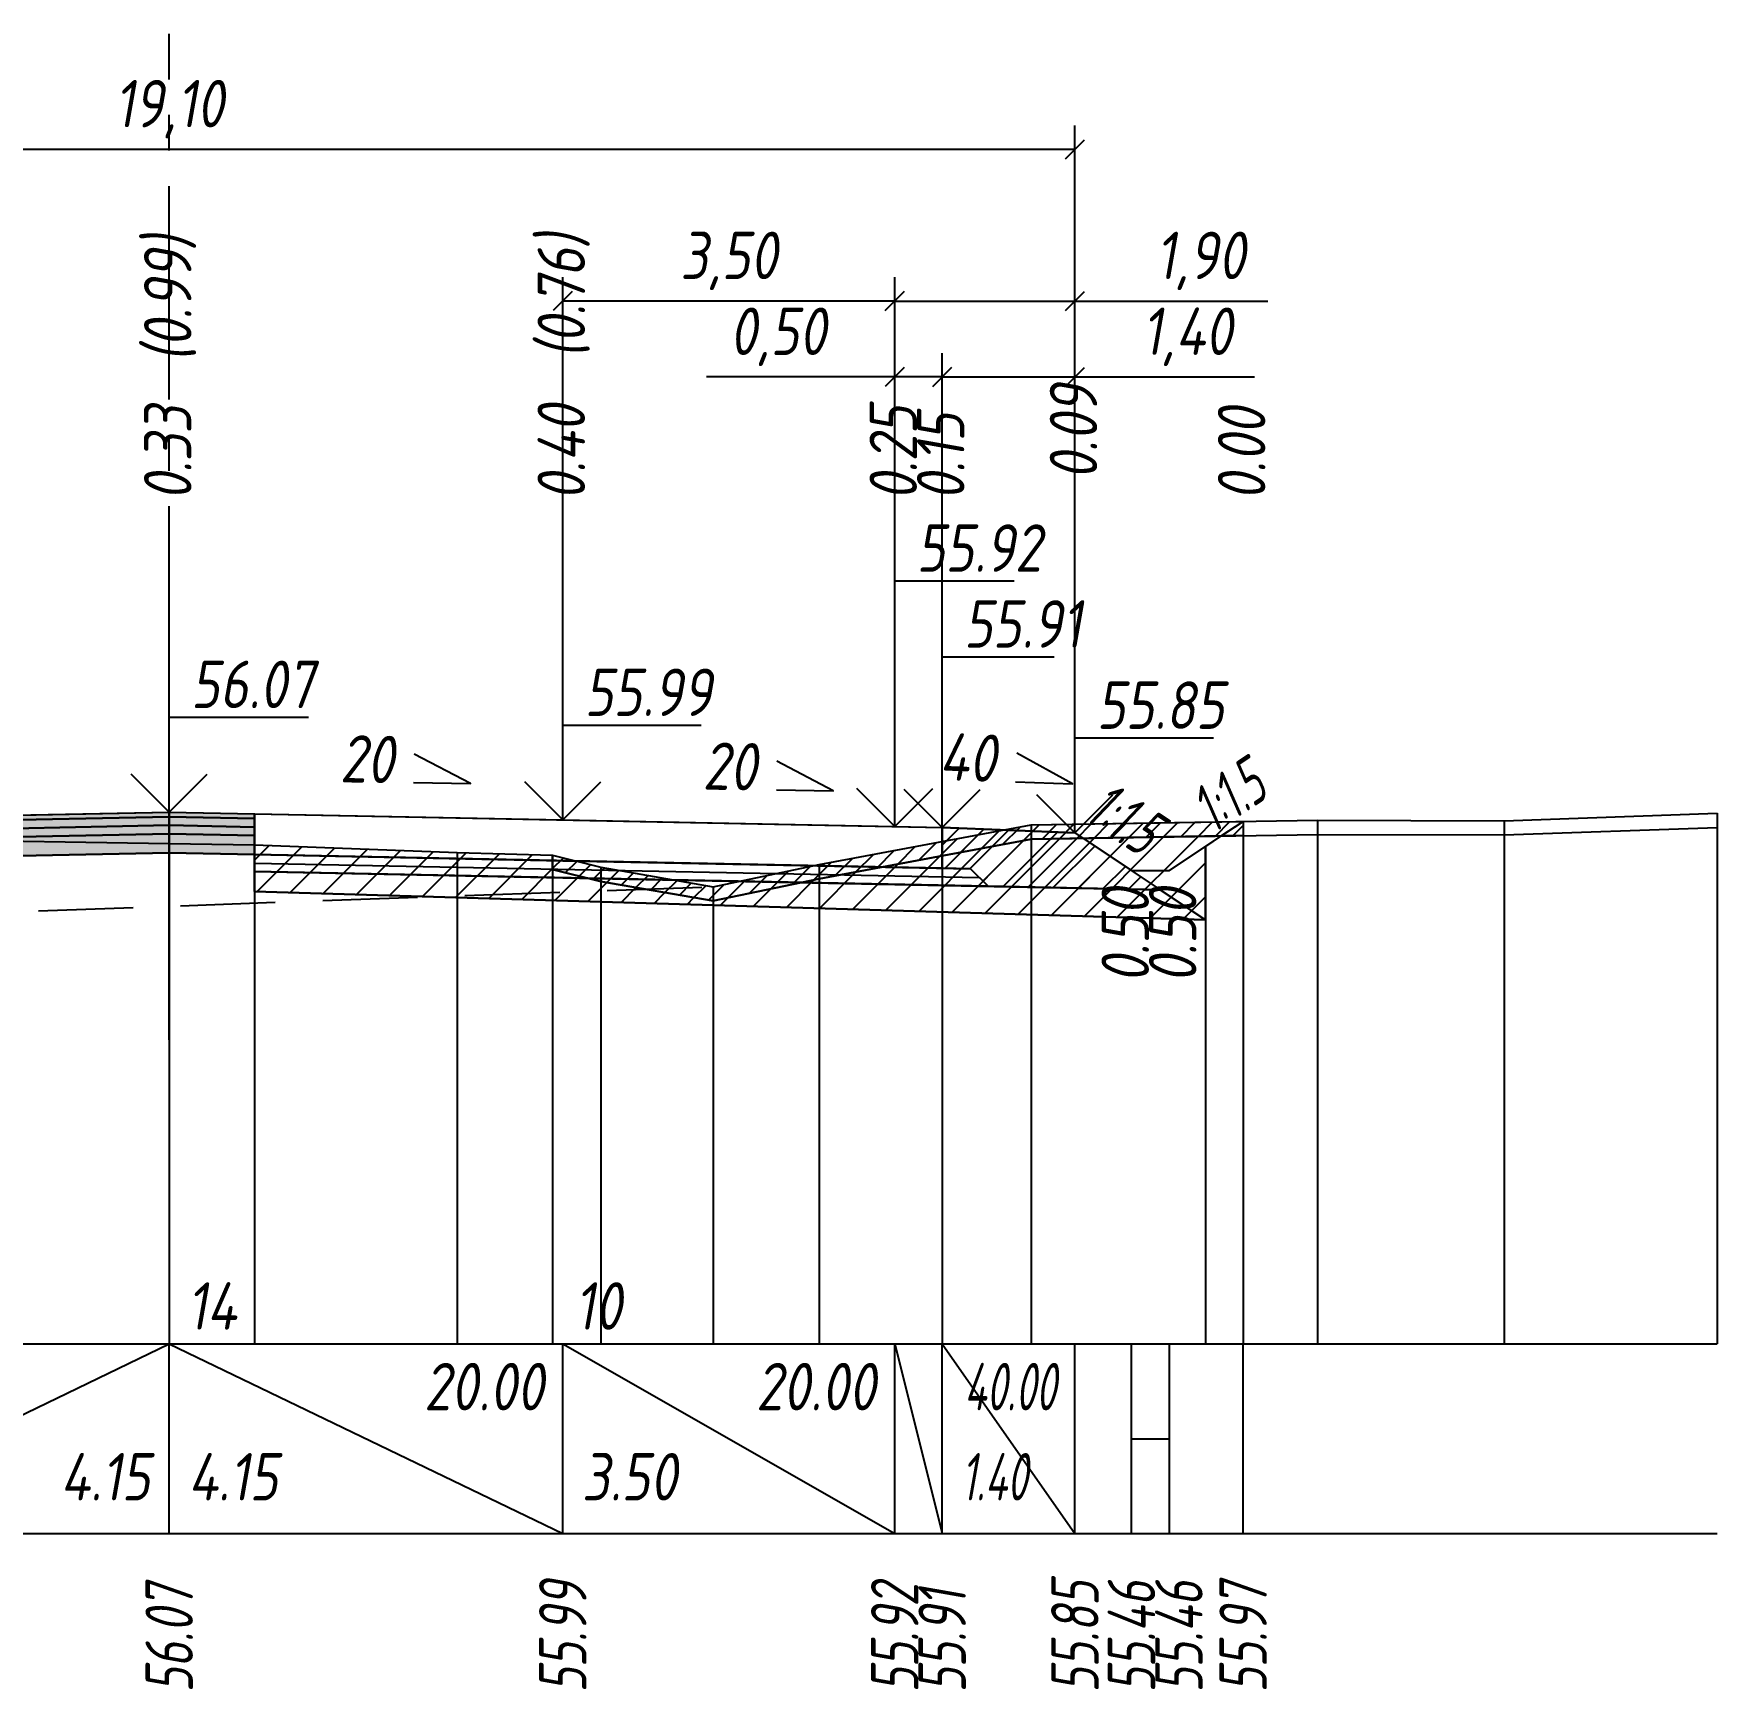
# Model space of a CAD drawing. Extents: x -717 to 1451, y -133302 to 233.
# Drawn here: x 154.4 to 243.2, y -79491.2 to -79403.9 of the extents above; entities that cross this region are included whole.
import ezdxf
from ezdxf.enums import TextEntityAlignment as Align

# ---------------------------------------------------------------- set-up
doc = ezdxf.new("R2010")
doc.units = 0
doc.linetypes.add('осевая2', pattern=[1.125, 0.75, -0.125, 0.125, -0.125])
doc.linetypes.add('штриховая', pattern=[0.75, 0.5, -0.25])
for name, color, linetype in [('Интерполированный поперечник', 2, 'Continuous'), ('Код_514', 1, 'Continuous'), ('Контур_0', 7, 'Continuous'), ('Контур_2521', 7, 'Continuous'), ('Контур_2564', 7, 'Continuous'), ('Контур_2660', 7, 'Continuous'), ('Контур_2665', 7, 'Continuous'), ('Контур_400', 7, 'Continuous'), ('Контур_508', 7, 'Continuous'), ('Контур_512', 7, 'Continuous'), ('Контур_513', 7, 'Continuous'), ('Контур_818', 7, 'Continuous'), ('Красный поперечник', 1, 'Continuous'), ('Объём_2501', 7, 'Continuous'), ('Объём_2564', 7, 'Continuous'), ('Объём_2650', 7, 'Continuous'), ('Объём_2660', 7, 'Continuous'), ('Объём_2661', 7, 'Continuous'), ('Объём_2662', 7, 'Continuous'), ('Объём_2663', 7, 'Continuous'), ('Объём_2664', 7, 'Continuous'), ('Объём_2665', 7, 'Continuous'), ('Объём_2666', 7, 'Continuous'), ('Объём_2667', 7, 'Continuous'), ('Объём_2668', 7, 'Continuous'), ('Объём_2669', 7, 'Continuous'), ('Объём_2675', 7, 'Continuous'), ('Объём_2753', 7, 'Continuous'), ('Ось', 1, 'осевая2'), ('Откосы', 7, 'Continuous'), ('Отметки покрытия', 7, 'Continuous'), ('Рабочие отметки', 7, 'Continuous'), ('Рабочие отметки доп.', 7, 'Continuous'), ('Слои выравнивания', 7, 'Continuous'), ('Таблица', 7, 'Continuous'), ('Уклоны проезжей части', 7, 'Continuous'), ('Черный поперечник', 3, 'Continuous')]:
    doc.layers.add(name, color=color, linetype=linetype)
for name, color, linetype, true_color in [('Контур_2540', 2, 'Continuous', 0xffff00), ('Контур_2560', 2, 'Continuous', 0xffff00), ('Контур_2561', 7, 'Continuous', 0xff8040), ('Контур_2562', 3, 'Continuous', 0x00ff00), ('Контур_2563', 7, 'Continuous', 0xff8000), ('Контур_2570', 7, 'Continuous', 0x80ff00), ('Контур_2725', 7, 'Continuous', 0x323232), ('Контур_2736', 4, 'Continuous', 0x00ffff), ('Контур_2737', 4, 'Continuous', 0x00ffff), ('Контур_2738', 4, 'Continuous', 0x00ffff), ('Контур_2739', 4, 'Continuous', 0x00ffff), ('Контур_2742', 4, 'Continuous', 0x00ffff), ('Контур_2743', 4, 'Continuous', 0x00ffff), ('Контур_2744', 7, 'Continuous', 0xa4ffff), ('Контур_2745', 7, 'Continuous', 0xa4ffff), ('Контур_2747', 4, 'Continuous', 0x00ffff), ('Контур_2748', 4, 'Continuous', 0x00ffff), ('Контур_2749', 4, 'Continuous', 0x00ffff), ('Контур_2750', 4, 'Continuous', 0x00ffff), ('Контур_2751', 4, 'Continuous', 0x00ffff), ('Контур_2752', 4, 'Continuous', 0x00ffff), ('Контур_2760', 7, 'Continuous', 0x323232), ('Контур_2761', 7, 'Continuous', 0x323232), ('Контур_2762', 7, 'Continuous', 0x323232), ('Контур_2763', 7, 'Continuous', 0x323232), ('Контур_402', 7, 'Continuous', 0xff6464), ('Контур_703', 4, 'Continuous', 0x00ffff), ('Контур_705', 4, 'Continuous', 0x00ffff), ('Контур_707', 4, 'Continuous', 0x00ffff), ('Контур_720', 131, 'Continuous', 0xaaffff), ('Объём_2500', 7, 'Continuous', 0xc0c0c0), ('Объём_2520', 7, 'Continuous', 0x80ffff), ('Объём_2540', 2, 'Continuous', 0xffff00), ('Объём_2560', 2, 'Continuous', 0xffff00), ('Объём_2561', 7, 'Continuous', 0xff8040), ('Объём_2562', 3, 'Continuous', 0x00ff00), ('Объём_2563', 7, 'Continuous', 0xff8000), ('Объём_2570', 7, 'Continuous', 0x80ff00), ('Объём_2600', 7, 'Continuous', 0x808000), ('Объём_2746', 2, 'Continuous', 0xffff00)]:
    doc.layers.add(name, color=color, linetype=linetype, true_color=true_color)
doc.styles.get("Standard").update_dxf_attribs({"font": 'txt', "height": 2.5})
doc.styles.add('М', font='romand.shx', dxfattribs={"width": 0.8, "oblique": 10, "height": 2.5})
doc.dimstyles.new('ISO-25', dxfattribs={"dimtxt": 2.5, "dimasz": 2.5, "dimexe": 1.25, "dimexo": 0.625, "dimtad": 1, "dimtxsty": 'Standard', "dimcen": 2.5, "dimadec": 0, "dimazin": 0, "dimtfac": 1, "dimtmove": 0, "dimatfit": 3, "dimfxl": 1, "dimarcsym": 0})

# ---------------------------------------------------------------- blocks, each defined once
blk = doc.blocks.new('_Oblique')
at = {"color": 0, "linetype": 'ByBlock', "lineweight": -2}
blk.add_line((-0.5, -0.5), (0.5, 0.5), dxfattribs=at)
blk = doc.blocks.new('*D1667')
at = {"color": 0, "lineweight": -2, "transparency": 16777216}
for p, q in [((202.317, -79445.217), (202.317, -79420.777)), ((209.317, -79445.497), (209.317, -79420.777)), ((202.317, -79422.027), (209.317, -79422.027)), ((209.317, -79422.027), (218.776, -79422.027))]:
    blk.add_line(p, q, dxfattribs=at)
at = {"layer": 'Defpoints', "color": 0, "transparency": 16777216}
for p in [(209.317, -79422.027), (202.317, -79445.842), (209.317, -79446.122)]:
    blk.add_point(p, dxfattribs=at)
at = {"color": 0, "lineweight": -2, "transparency": 16777216, "rotation": 180}
blk.add_blockref('_Oblique', (202.317, -79422.027), dxfattribs=at)
at = {"color": 0, "lineweight": -2, "transparency": 16777216}
blk.add_blockref('_Oblique', (209.317, -79422.027), dxfattribs=at)
at = {"color": 0, "transparency": 16777216, "insert": (215.236, -79419.913), "char_height": 2.5, "width": 8.75, "attachment_point": 5, "style": 'М'}
blk.add_mtext('1,40', dxfattribs=at)
blk = doc.blocks.new('*D1669')
at = {"color": 0, "lineweight": -2, "transparency": 16777216}
for p, q in [((199.817, -79445.167), (199.817, -79420.777)), ((202.317, -79445.217), (202.317, -79420.777)), ((199.817, -79422.027), (189.899, -79422.027)), ((202.317, -79422.027), (199.817, -79422.027))]:
    blk.add_line(p, q, dxfattribs=at)
at = {"layer": 'Defpoints', "color": 0, "transparency": 16777216}
for p in [(202.317, -79422.027), (199.817, -79445.792), (202.317, -79445.842)]:
    blk.add_point(p, dxfattribs=at)
at = {"color": 0, "lineweight": -2, "transparency": 16777216, "rotation": 180}
blk.add_blockref('_Oblique', (199.817, -79422.027), dxfattribs=at)
at = {"color": 0, "lineweight": -2, "transparency": 16777216}
blk.add_blockref('_Oblique', (202.317, -79422.027), dxfattribs=at)
at = {"color": 0, "transparency": 16777216, "insert": (193.66, -79419.913), "char_height": 2.5, "width": 9.16667, "attachment_point": 5, "style": 'М'}
blk.add_mtext('0,50', dxfattribs=at)
blk = doc.blocks.new('*D1671')
at = {"color": 0, "lineweight": -2, "transparency": 16777216}
for p, q in [((182.317, -79444.817), (182.317, -79416.777)), ((199.817, -79445.167), (199.817, -79416.777)), ((199.817, -79418.027), (182.317, -79418.027))]:
    blk.add_line(p, q, dxfattribs=at)
at = {"layer": 'Defpoints', "color": 0, "transparency": 16777216}
for p in [(182.317, -79418.027), (182.317, -79445.442), (199.817, -79445.792)]:
    blk.add_point(p, dxfattribs=at)
at = {"color": 0, "lineweight": -2, "transparency": 16777216, "rotation": 180}
blk.add_blockref('_Oblique', (182.317, -79418.027), dxfattribs=at)
at = {"color": 0, "lineweight": -2, "transparency": 16777216}
blk.add_blockref('_Oblique', (199.817, -79418.027), dxfattribs=at)
at = {"color": 0, "transparency": 16777216, "insert": (191.067, -79415.913), "char_height": 2.5, "width": 9.58333, "attachment_point": 5, "style": 'М'}
blk.add_mtext('3,50', dxfattribs=at)
blk = doc.blocks.new('*D1672')
at = {"color": 0, "lineweight": -2, "transparency": 16777216}
for p, q in [((199.817, -79445.167), (199.817, -79416.777)), ((209.317, -79445.497), (209.317, -79416.777)), ((199.817, -79418.027), (209.317, -79418.027)), ((209.317, -79418.027), (219.478, -79418.027))]:
    blk.add_line(p, q, dxfattribs=at)
at = {"layer": 'Defpoints', "color": 0, "transparency": 16777216}
for p in [(199.817, -79418.027), (199.817, -79445.792), (209.317, -79446.122)]:
    blk.add_point(p, dxfattribs=at)
at = {"color": 0, "lineweight": -2, "transparency": 16777216, "rotation": 180}
blk.add_blockref('_Oblique', (199.817, -79418.027), dxfattribs=at)
at = {"color": 0, "lineweight": -2, "transparency": 16777216}
blk.add_blockref('_Oblique', (209.317, -79418.027), dxfattribs=at)
at = {"color": 0, "transparency": 16777216, "insert": (215.938, -79415.913), "char_height": 2.5, "width": 8.75, "attachment_point": 5, "style": 'М'}
blk.add_mtext('1,90', dxfattribs=at)
blk = doc.blocks.new('*D1674')
at = {"color": 0, "lineweight": -2, "transparency": 16777216}
for p, q in [((113.817, -79445.497), (113.817, -79408.777)), ((209.317, -79445.497), (209.317, -79408.777)), ((113.817, -79410.027), (209.317, -79410.027))]:
    blk.add_line(p, q, dxfattribs=at)
at = {"layer": 'Defpoints', "color": 0, "transparency": 16777216}
for p in [(209.317, -79410.027), (113.817, -79446.122), (209.317, -79446.122)]:
    blk.add_point(p, dxfattribs=at)
at = {"color": 0, "lineweight": -2, "transparency": 16777216, "rotation": 180}
blk.add_blockref('_Oblique', (113.817, -79410.027), dxfattribs=at)
at = {"color": 0, "lineweight": -2, "transparency": 16777216}
blk.add_blockref('_Oblique', (209.317, -79410.027), dxfattribs=at)
at = {"color": 0, "transparency": 16777216, "insert": (161.567, -79407.913), "char_height": 2.5, "width": 10.41667, "attachment_point": 5, "style": 'М'}
blk.add_mtext('19,10', dxfattribs=at)

msp = doc.modelspace()

# ---------------------------------------------------------------- hatches: boundary and pattern name
at = {"layer": 'Объём_2563'}
h = msp.add_hatch(dxfattribs=at)
h.set_pattern_fill('ANSI31', color=256, scale=0.3)
h.paths.add_polyline_path([(204.735, -79448.877), (203.817, -79447.959), (202.317, -79447.929), (202.317, -79445.779), (209.317, -79446.059), (213.817, -79449.059)])
at = {"layer": 'Объём_2570'}
h = msp.add_hatch(dxfattribs=at)
h.set_pattern_fill('ANSI31', color=256, scale=0.2)
h.paths.add_polyline_path([(218.183, -79446.206), (207.007, -79446.395), (195.833, -79448.485), (190.237, -79449.648), (184.321, -79448.618), (181.78, -79447.985), (181.78, -79447.235), (184.321, -79447.868), (190.237, -79448.898), (195.833, -79447.735), (207.007, -79445.645), (218.183, -79445.456)])
at = {"layer": 'Объём_2600'}
h = msp.add_hatch(dxfattribs=at)
h.set_pattern_fill('HONEY', color=5, scale=0.3)
h.paths.add_polyline_path([(217.029, -79446.225), (218.183, -79445.456), (218.183, -79446.206)])
h = msp.add_hatch(dxfattribs=at)
h.set_pattern_fill('ANSI31', color=6, scale=0.4)
h.paths.add_polyline_path([(216.208, -79446.773), (216.208, -79450.653), (166.064, -79449.149), (166.064, -79446.697), (176.753, -79447.101), (181.78, -79447.235), (181.78, -79447.985), (184.321, -79448.618), (190.237, -79449.648), (195.833, -79448.485), (207.007, -79446.395), (217.029, -79446.225)])
at = {"layer": 'Слои выравнивания'}
for color, points in [(2, [(120.817, -79445.779), (123.317, -79445.729), (134.487, -79445.506), (140.817, -79445.379), (141.576, -79445.364), (147.169, -79445.252), (148.386, -79445.228), (161.567, -79444.964), (161.567, -79445.214), (148.386, -79445.478), (147.169, -79445.502), (141.576, -79445.614), (140.817, -79445.629), (134.487, -79445.756), (123.317, -79445.979), (120.817, -79446.029)]), (3, [(120.817, -79446.029), (123.317, -79445.979), (134.487, -79445.756), (140.817, -79445.629), (141.576, -79445.614), (147.169, -79445.502), (148.386, -79445.478), (161.567, -79445.214), (161.567, -79445.664), (148.386, -79445.928), (147.169, -79445.952), (141.576, -79446.064), (140.817, -79446.079), (134.487, -79446.206), (123.317, -79446.429), (120.817, -79446.479)]), (2, [(161.567, -79444.964), (166.064, -79445.054), (166.064, -79445.304), (161.567, -79445.214)]), (3, [(161.567, -79445.214), (166.064, -79445.304), (166.064, -79445.754), (161.567, -79445.664)]), (4, [(120.817, -79446.479), (123.317, -79446.429), (134.487, -79446.206), (140.817, -79446.079), (141.576, -79446.064), (147.169, -79445.952), (148.386, -79445.928), (161.567, -79445.664), (161.567, -79446.114), (148.386, -79446.378), (147.169, -79446.402), (141.576, -79446.514), (140.817, -79446.529), (134.487, -79446.656), (123.317, -79446.879), (120.817, -79446.929)]), (5, [(120.817, -79446.929), (123.317, -79446.879), (134.487, -79446.656), (140.817, -79446.529), (141.576, -79446.514), (147.169, -79446.402), (148.386, -79446.378), (161.567, -79446.114), (161.567, -79447.114), (148.386, -79447.378), (147.169, -79447.402), (141.576, -79447.514), (140.817, -79447.529), (134.487, -79447.656), (123.317, -79447.879), (120.817, -79447.929)]), (4, [(161.567, -79445.664), (166.064, -79445.754), (166.064, -79446.204), (161.567, -79446.114)]), (5, [(161.567, -79446.114), (166.064, -79446.204), (166.064, -79447.204), (161.567, -79447.114)])]:
    msp.add_hatch(color=color, dxfattribs=at).paths.add_polyline_path(points)

# ---------------------------------------------------------------- linework, layer by layer
at = {"layer": 'Интерполированный поперечник', "linetype": 'штриховая', "ltscale": 10, "flags": 128}
msp.add_lwpolyline([(87.213, -79452.571), (190.237, -79448.898)], dxfattribs=at)
at = {"layer": 'Код_514'}
for p, q in [((140.817, -79483), (161.567, -79473)), ((161.567, -79483), (161.567, -79473)), ((161.567, -79473), (182.317, -79483)), ((182.317, -79483), (182.317, -79473)), ((182.317, -79473), (199.817, -79483)), ((199.817, -79483), (199.817, -79473)), ((199.817, -79473), (202.317, -79483)), ((202.317, -79483), (202.317, -79473)), ((202.317, -79473), (209.317, -79483)), ((209.317, -79483), (209.317, -79473)), ((212.297, -79483), (212.297, -79473)), ((214.297, -79483), (214.297, -79473)), ((218.183, -79483), (218.183, -79473)), ((212.297, -79478), (214.297, -79478))]:
    msp.add_line(p, q, dxfattribs=at)
at = {"layer": 'Контур_0', "flags": 128}
for points in [[(166.064, -79445.054), (202.317, -79445.779), (202.317, -79447.929), (166.064, -79447.204), (166.064, -79445.054), (166.064, -79445.054)], [(209.317, -79446.059), (209.317, -79446.059), (209.317, -79446.059), (209.317, -79446.059), (209.317, -79446.059), (209.317, -79446.059), (209.317, -79446.059), (209.317, -79446.059), (209.317, -79446.059), (209.317, -79446.059), (209.317, -79446.059), (209.317, -79446.059), (209.317, -79446.059), (209.317, -79446.059), (209.317, -79446.059), (212.297, -79448.046), (214.297, -79448.046), (217.278, -79446.059), (217.278, -79446.059), (218.183, -79445.456), (218.183, -79445.456), (218.183, -79445.456), (218.183, -79445.456), (218.183, -79445.456), (218.183, -79445.456), (218.183, -79445.456), (218.183, -79445.456), (218.183, -79445.456), (218.183, -79445.456), (218.183, -79445.456)], [(209.317, -79446.059), (209.317, -79446.059), (209.317, -79446.059), (209.317, -79446.059), (209.317, -79446.059), (209.317, -79446.059), (209.317, -79446.059), (209.317, -79446.059), (209.317, -79446.059), (209.317, -79446.059), (209.317, -79446.059), (209.317, -79446.059), (209.317, -79446.059), (209.317, -79446.059), (209.317, -79446.059), (212.297, -79448.046)], [(182.317, -79447.529), (203.817, -79447.959), (204.735, -79448.877), (166.064, -79448.104), (166.064, -79447.204), (182.317, -79447.529), (182.317, -79447.529)], [(202.317, -79447.929), (203.817, -79447.959), (204.735, -79448.877), (213.817, -79449.059)]]:
    msp.add_lwpolyline(points, dxfattribs=at)
at = {"layer": 'Контур_2521', "color": 250, "flags": 128}
msp.add_lwpolyline([(166.064, -79447.654), (204.276, -79448.418)], dxfattribs=at)
at = {"layer": 'Контур_2540', "flags": 128}
msp.add_lwpolyline([(182.317, -79448.429), (213.817, -79449.059), (216.208, -79450.653), (166.064, -79449.149), (166.064, -79448.104), (182.317, -79448.429), (182.317, -79448.429)], dxfattribs=at)
at = {"layer": 'Контур_2560', "flags": 128}
msp.add_lwpolyline([(202.317, -79445.779), (209.317, -79446.059), (209.317, -79446.059), (209.317, -79446.059)], dxfattribs=at)
at = {"layer": 'Контур_2561', "flags": 128}
msp.add_lwpolyline([(202.317, -79445.779), (202.317, -79445.779), (209.317, -79446.059), (209.317, -79446.059), (202.317, -79445.779)], dxfattribs=at)
at = {"layer": 'Контур_2562', "flags": 128}
msp.add_lwpolyline([(209.317, -79446.059), (209.317, -79446.059), (209.317, -79446.059), (209.317, -79446.059), (209.317, -79446.059)], dxfattribs=at)
at = {"layer": 'Контур_2563', "flags": 128}
msp.add_lwpolyline([(204.735, -79448.877), (203.817, -79447.959), (202.317, -79447.929), (202.317, -79445.779), (209.317, -79446.059), (213.817, -79449.059), (204.735, -79448.877), (204.735, -79448.877)], dxfattribs=at)
at = {"layer": 'Контур_2564', "flags": 128}
msp.add_lwpolyline([(202.317, -79445.779), (209.317, -79446.059)], dxfattribs=at)
at = {"layer": 'Контур_2570', "flags": 128}
msp.add_lwpolyline([(80, -79453.75), (84.807, -79453.519), (87.213, -79453.321), (87.213, -79453.321), (95.586, -79450.624), (100.425, -79448.919), (100.425, -79448.169), (112.656, -79447.191), (117.21, -79446.917), (134.487, -79446.482), (141.576, -79446.323), (148.386, -79446.419), (161.567, -79446.626), (166.064, -79446.697), (176.753, -79447.101), (181.78, -79447.235), (181.78, -79447.985), (184.321, -79448.618), (190.237, -79449.648), (195.833, -79448.485), (207.007, -79446.395), (222.109, -79446.14), (231.949, -79446.173), (243.183, -79445.771)], dxfattribs=at)
at = {"layer": 'Контур_2660', "flags": 128}
msp.add_lwpolyline([(166.064, -79449.149), (216.208, -79450.653)], dxfattribs=at)
at = {"layer": 'Контур_2665', "flags": 128}
msp.add_lwpolyline([(209.317, -79446.059), (209.317, -79446.059)], dxfattribs=at)
at = {"layer": 'Контур_2725', "flags": 128}
msp.add_lwpolyline([(120.817, -79447.929), (123.317, -79447.879), (134.487, -79447.656), (140.817, -79447.529), (141.576, -79447.514), (147.169, -79447.402), (148.386, -79447.378), (161.567, -79447.114), (166.064, -79447.204)], dxfattribs=at)
at = {"layer": 'Контур_2736', "flags": 128}
msp.add_lwpolyline([(209.317, -79446.059), (209.317, -79446.059)], dxfattribs=at)
at = {"layer": 'Контур_2737', "flags": 128}
msp.add_lwpolyline([(209.317, -79446.059), (209.317, -79446.059)], dxfattribs=at)
at = {"layer": 'Контур_2738', "flags": 128}
msp.add_lwpolyline([(209.317, -79446.059), (209.317, -79446.059)], dxfattribs=at)
at = {"layer": 'Контур_2739', "flags": 128}
msp.add_lwpolyline([(209.317, -79446.059), (209.317, -79446.059)], dxfattribs=at)
at = {"layer": 'Контур_2742', "flags": 128}
msp.add_lwpolyline([(218.183, -79445.456), (218.183, -79445.456)], dxfattribs=at)
at = {"layer": 'Контур_2743', "flags": 128}
msp.add_lwpolyline([(218.183, -79445.456), (218.183, -79445.456)], dxfattribs=at)
at = {"layer": 'Контур_2744', "flags": 128}
for points in [[(218.183, -79445.456), (218.183, -79445.456)], [(218.183, -79445.456), (218.183, -79445.456)], [(218.183, -79445.456), (218.183, -79445.456)], [(218.183, -79445.456), (218.183, -79445.456)], [(218.183, -79445.456), (218.183, -79445.456)], [(217.278, -79446.059), (217.278, -79446.059)]]:
    msp.add_lwpolyline(points, dxfattribs=at)
at = {"layer": 'Контур_2745', "flags": 128}
msp.add_lwpolyline([(209.317, -79446.059), (209.317, -79446.059)], dxfattribs=at)
msp.add_lwpolyline([(209.317, -79446.059), (209.317, -79446.059)], dxfattribs=at)
msp.add_lwpolyline([(209.317, -79446.059), (209.317, -79446.059)], dxfattribs=at)
msp.add_lwpolyline([(209.317, -79446.059), (209.317, -79446.059)], dxfattribs=at)
msp.add_lwpolyline([(209.317, -79446.059), (209.317, -79446.059)], dxfattribs=at)
msp.add_lwpolyline([(209.317, -79446.059), (209.317, -79446.059)], dxfattribs=at)
at = {"layer": 'Контур_2747', "flags": 128}
msp.add_lwpolyline([(209.317, -79446.059), (209.317, -79446.059)], dxfattribs=at)
at = {"layer": 'Контур_2748', "flags": 128}
msp.add_lwpolyline([(209.317, -79446.059), (209.317, -79446.059)], dxfattribs=at)
at = {"layer": 'Контур_2749', "flags": 128}
msp.add_lwpolyline([(209.317, -79446.059), (209.317, -79446.059)], dxfattribs=at)
at = {"layer": 'Контур_2750', "flags": 128}
msp.add_lwpolyline([(218.183, -79445.456), (218.183, -79445.456)], dxfattribs=at)
at = {"layer": 'Контур_2751', "flags": 128}
msp.add_lwpolyline([(218.183, -79445.456), (218.183, -79445.456)], dxfattribs=at)
at = {"layer": 'Контур_2752', "flags": 128}
msp.add_lwpolyline([(218.183, -79445.456), (218.183, -79445.456)], dxfattribs=at)
at = {"layer": 'Контур_2760', "flags": 128}
msp.add_lwpolyline([(120.817, -79445.779), (123.317, -79445.729), (134.487, -79445.506), (140.817, -79445.379), (141.576, -79445.364), (147.169, -79445.252), (148.386, -79445.228), (161.567, -79444.964), (166.064, -79445.054)], dxfattribs=at)
at = {"layer": 'Контур_2761', "flags": 128}
msp.add_lwpolyline([(120.817, -79446.029), (123.317, -79445.979), (134.487, -79445.756), (140.817, -79445.629), (141.576, -79445.614), (147.169, -79445.502), (148.386, -79445.478), (161.567, -79445.214), (166.064, -79445.304)], dxfattribs=at)
at = {"layer": 'Контур_2762', "flags": 128}
msp.add_lwpolyline([(120.817, -79446.479), (123.317, -79446.429), (134.487, -79446.206), (140.817, -79446.079), (141.576, -79446.064), (147.169, -79445.952), (148.386, -79445.928), (161.567, -79445.664), (166.064, -79445.754)], dxfattribs=at)
at = {"layer": 'Контур_2763', "flags": 128}
msp.add_lwpolyline([(120.817, -79446.929), (123.317, -79446.879), (134.487, -79446.656), (140.817, -79446.529), (141.576, -79446.514), (147.169, -79446.402), (148.386, -79446.378), (161.567, -79446.114), (166.064, -79446.204)], dxfattribs=at)
at = {"layer": 'Контур_400', "flags": 128}
for points in [[(120.817, -79445.779), (123.317, -79445.729), (123.317, -79445.729), (123.317, -79445.729), (123.317, -79445.729), (123.317, -79445.729), (123.317, -79445.729), (140.817, -79445.379), (161.567, -79444.964)], [(161.567, -79444.964), (182.317, -79445.379), (199.817, -79445.729), (199.817, -79445.729), (199.817, -79445.729), (199.817, -79445.729), (199.817, -79445.729), (199.817, -79445.729), (202.317, -79445.779)]]:
    msp.add_lwpolyline(points, dxfattribs=at)
at = {"layer": 'Контур_402', "flags": 128}
msp.add_lwpolyline([(106.925, -79450.653), (120.817, -79450.237), (120.817, -79447.929), (161.567, -79447.114), (166.064, -79447.204), (166.064, -79449.149), (216.208, -79450.653)], dxfattribs=at)
at = {"layer": 'Контур_508', "flags": 128}
msp.add_lwpolyline([(105, -79451.937), (106.925, -79450.653), (120.817, -79450.237), (120.817, -79447.929), (161.567, -79447.114), (166.064, -79447.204), (166.064, -79449.149), (216.208, -79450.653), (216.208, -79446.773), (218.183, -79445.456)], dxfattribs=at)
at = {"layer": 'Контур_512', "flags": 128}
msp.add_lwpolyline([(166.064, -79449.149), (216.208, -79450.653), (216.208, -79446.773), (218.183, -79445.456)], dxfattribs=at)
at = {"layer": 'Контур_513', "flags": 128}
msp.add_lwpolyline([(105, -79451.937), (106.925, -79450.653), (120.817, -79450.237), (120.817, -79447.929), (161.567, -79447.114), (166.064, -79447.204), (166.064, -79449.149), (216.208, -79450.653), (216.208, -79446.773), (218.183, -79445.456)], dxfattribs=at)
at = {"layer": 'Контур_703', "flags": 128}
for points in [[(209.317, -79446.059), (209.317, -79446.059)], [(209.317, -79446.059), (212.297, -79448.046)]]:
    msp.add_lwpolyline(points, dxfattribs=at)
at = {"layer": 'Контур_705', "flags": 128}
msp.add_lwpolyline([(209.317, -79446.059), (209.317, -79446.059)], dxfattribs=at)
at = {"layer": 'Контур_707', "flags": 128}
for points in [[(217.278, -79446.059), (217.278, -79446.059), (218.183, -79445.456)], [(217.278, -79446.059), (218.183, -79445.456)], [(214.297, -79448.046), (217.278, -79446.059)]]:
    msp.add_lwpolyline(points, dxfattribs=at)
at = {"layer": 'Контур_720', "flags": 128}
msp.add_lwpolyline([(212.297, -79448.046), (214.297, -79448.046)], dxfattribs=at)
at = {"layer": 'Контур_818', "flags": 128}
msp.add_lwpolyline([(105, -79447.803), (112.656, -79447.191), (117.21, -79446.917), (134.487, -79446.482), (141.576, -79446.323), (148.386, -79446.419), (161.567, -79446.626), (166.064, -79446.697), (176.753, -79447.101), (181.78, -79447.235), (181.78, -79447.985), (184.321, -79448.618), (190.237, -79449.648), (195.833, -79448.485), (207.007, -79446.395), (218.183, -79446.206)], dxfattribs=at)
at = {"layer": 'Красный поперечник'}
for p, q in [((140.817, -79445.379), (161.567, -79444.964)), ((161.567, -79444.964), (182.317, -79445.379)), ((182.317, -79445.379), (199.817, -79445.729)), ((214.297, -79448.046), (218.183, -79445.456)), ((218.183, -79445.456), (218.183, -79473)), ((199.817, -79445.729), (202.317, -79445.779)), ((202.317, -79445.779), (209.317, -79446.059)), ((209.317, -79446.059), (212.297, -79448.046)), ((216.208, -79446.773), (216.208, -79473)), ((212.297, -79448.046), (214.297, -79448.046)), ((166.064, -79449.149), (166.064, -79473)), ((216.208, -79450.653), (216.208, -79473))]:
    msp.add_line(p, q, dxfattribs=at)
at = {"layer": 'Объём_2500', "flags": 128}
msp.add_lwpolyline([(166.064, -79445.054), (202.317, -79445.779), (202.317, -79447.929), (166.064, -79447.204), (166.064, -79445.054), (166.064, -79445.054)], dxfattribs=at)
at = {"layer": 'Объём_2501', "flags": 128}
for points in [[(120.817, -79445.779), (123.317, -79445.729), (123.317, -79445.729), (123.317, -79445.729), (123.317, -79445.729), (123.317, -79445.729), (123.317, -79445.729), (140.817, -79445.379), (161.567, -79444.964)], [(161.567, -79444.964), (182.317, -79445.379), (199.817, -79445.729), (199.817, -79445.729), (199.817, -79445.729), (199.817, -79445.729), (199.817, -79445.729), (199.817, -79445.729), (202.317, -79445.779)]]:
    msp.add_lwpolyline(points, dxfattribs=at)
at = {"layer": 'Объём_2520', "color": 250, "flags": 128}
msp.add_lwpolyline([(182.317, -79447.529), (203.817, -79447.959), (204.735, -79448.877), (166.064, -79448.104), (166.064, -79447.204), (182.317, -79447.529), (182.317, -79447.529)], dxfattribs=at)
at = {"layer": 'Объём_2540', "flags": 128}
msp.add_lwpolyline([(182.317, -79448.429), (213.817, -79449.059), (216.208, -79450.653), (166.064, -79449.149), (166.064, -79448.104), (182.317, -79448.429), (182.317, -79448.429)], dxfattribs=at)
at = {"layer": 'Объём_2560', "flags": 128}
msp.add_lwpolyline([(202.317, -79445.779), (209.317, -79446.059), (209.317, -79446.059), (209.317, -79446.059)], dxfattribs=at)
at = {"layer": 'Объём_2561', "flags": 128}
msp.add_lwpolyline([(202.317, -79445.779), (202.317, -79445.779), (209.317, -79446.059), (209.317, -79446.059), (202.317, -79445.779)], dxfattribs=at)
at = {"layer": 'Объём_2562', "flags": 128}
msp.add_lwpolyline([(209.317, -79446.059), (209.317, -79446.059), (209.317, -79446.059), (209.317, -79446.059), (209.317, -79446.059)], dxfattribs=at)
at = {"layer": 'Объём_2563', "color": 250, "flags": 128}
msp.add_lwpolyline([(204.735, -79448.877), (203.817, -79447.959), (202.317, -79447.929), (202.317, -79445.779), (209.317, -79446.059), (213.817, -79449.059), (204.735, -79448.877), (204.735, -79448.877)], dxfattribs=at)
at = {"layer": 'Объём_2564', "flags": 128}
msp.add_lwpolyline([(202.317, -79445.779), (209.317, -79446.059)], dxfattribs=at)
at = {"layer": 'Объём_2570', "flags": 128}
msp.add_lwpolyline([(218.183, -79446.206), (207.007, -79446.395), (195.833, -79448.485), (190.237, -79449.648), (184.321, -79448.618), (181.78, -79447.985), (181.78, -79447.235), (184.321, -79447.868), (190.237, -79448.898), (195.833, -79447.735), (207.007, -79445.645), (218.183, -79445.456), (218.183, -79446.206), (218.183, -79446.206)], dxfattribs=at)
at = {"layer": 'Объём_2600', "color": 5, "flags": 128}
msp.add_lwpolyline([(217.029, -79446.225), (218.183, -79445.456), (218.183, -79446.206), (217.029, -79446.225), (217.029, -79446.225)], dxfattribs=at)
at = {"layer": 'Объём_2650', "color": 6, "flags": 128}
msp.add_lwpolyline([(216.208, -79446.773), (216.208, -79450.653), (166.064, -79449.149), (166.064, -79446.697), (176.753, -79447.101), (181.78, -79447.235), (181.78, -79447.985), (184.321, -79448.618), (190.237, -79449.648), (195.833, -79448.485), (207.007, -79446.395), (217.029, -79446.225), (216.208, -79446.773), (216.208, -79446.773)], dxfattribs=at)
at = {"layer": 'Объём_2660', "flags": 128}
msp.add_lwpolyline([(166.064, -79449.149), (216.208, -79450.653)], dxfattribs=at)
at = {"layer": 'Объём_2661', "flags": 128}
msp.add_lwpolyline([(209.317, -79446.059), (212.297, -79448.046)], dxfattribs=at)
at = {"layer": 'Объём_2662', "flags": 128}
msp.add_lwpolyline([(214.297, -79448.046), (217.278, -79446.059), (218.183, -79445.456)], dxfattribs=at)
at = {"layer": 'Объём_2663', "flags": 128}
msp.add_lwpolyline([(212.297, -79448.046), (214.297, -79448.046)], dxfattribs=at)
at = {"layer": 'Объём_2664', "flags": 128}
msp.add_lwpolyline([(212.297, -79448.046), (214.297, -79448.046)], dxfattribs=at)
at = {"layer": 'Объём_2665', "flags": 128}
msp.add_lwpolyline([(209.317, -79446.059), (209.317, -79446.059)], dxfattribs=at)
at = {"layer": 'Объём_2666', "flags": 128}
msp.add_lwpolyline([(209.317, -79446.059), (209.317, -79446.059)], dxfattribs=at)
at = {"layer": 'Объём_2667', "flags": 128}
msp.add_lwpolyline([(209.317, -79446.059), (209.317, -79446.059)], dxfattribs=at)
at = {"layer": 'Объём_2668', "flags": 128}
for points in [[(218.183, -79445.456), (218.183, -79445.456)], [(209.317, -79446.059), (209.317, -79446.059)]]:
    msp.add_lwpolyline(points, dxfattribs=at)
at = {"layer": 'Объём_2669', "flags": 128}
for points in [[(218.183, -79445.456), (218.183, -79445.456)], [(209.317, -79446.059), (209.317, -79446.059)]]:
    msp.add_lwpolyline(points, dxfattribs=at)
at = {"layer": 'Объём_2675', "flags": 128}
for points in [[(218.183, -79445.456), (218.183, -79445.456)], [(218.183, -79445.456), (218.183, -79445.456)], [(218.183, -79445.456), (218.183, -79445.456)], [(218.183, -79445.456), (218.183, -79445.456)], [(218.183, -79445.456), (218.183, -79445.456)], [(209.317, -79446.059), (209.317, -79446.059)], [(209.317, -79446.059), (209.317, -79446.059)], [(209.317, -79446.059), (209.317, -79446.059)], [(209.317, -79446.059), (209.317, -79446.059)], [(209.317, -79446.059), (209.317, -79446.059)], [(209.317, -79446.059), (209.317, -79446.059)], [(217.278, -79446.059), (217.278, -79446.059)]]:
    msp.add_lwpolyline(points, dxfattribs=at)
at = {"layer": 'Объём_2746', "flags": 128}
msp.add_lwpolyline([(212.297, -79448.046), (214.297, -79448.046), (216.208, -79446.773), (216.208, -79450.653), (166.064, -79449.149), (166.064, -79446.697), (176.753, -79447.101), (181.78, -79447.235), (181.78, -79447.985), (184.321, -79448.618), (190.237, -79449.648), (195.833, -79448.485), (207.007, -79446.395), (209.751, -79446.348), (212.297, -79448.046), (212.297, -79448.046)], dxfattribs=at)
at = {"layer": 'Объём_2753', "flags": 128}
msp.add_lwpolyline([(166.064, -79445.054), (166.064, -79445.054)], dxfattribs=at)
at = {"layer": 'Ось', "ltscale": 15}
msp.add_line((161.567, -79456.971), (161.567, -79403.935), dxfattribs=at)
at = {"layer": 'Откосы', "color": 1, "flags": 128}
for points in [[(174.455, -79443.405), (177.454, -79443.465), (174.485, -79441.905)], [(206.186, -79443.364), (209.183, -79443.484), (206.246, -79441.865)], [(193.58, -79443.787), (196.579, -79443.847), (193.61, -79442.288)]]:
    msp.add_lwpolyline(points, dxfattribs=at)
at = {"layer": 'Отметки покрытия', "color": 1}
for p, q in [((199.817, -79445.729), (199.817, -79432.779)), ((199.817, -79432.779), (206.117, -79432.779)), ((202.317, -79445.779), (202.317, -79436.779)), ((202.317, -79436.779), (208.217, -79436.779)), ((161.567, -79444.964), (161.567, -79439.964)), ((161.567, -79439.964), (168.917, -79439.964)), ((182.317, -79445.379), (182.317, -79440.379)), ((182.317, -79440.379), (189.617, -79440.379)), ((209.317, -79446.059), (209.317, -79441.059)), ((209.317, -79441.059), (216.617, -79441.059)), ((161.567, -79444.964), (159.567, -79442.964)), ((161.567, -79444.964), (163.567, -79442.964)), ((182.317, -79445.379), (180.317, -79443.379)), ((182.317, -79445.379), (184.317, -79443.379)), ((199.817, -79445.729), (197.817, -79443.729)), ((199.817, -79445.729), (201.817, -79443.729)), ((202.317, -79445.779), (200.317, -79443.779)), ((202.317, -79445.779), (204.317, -79443.779)), ((209.317, -79446.059), (207.317, -79444.059)), ((209.317, -79446.059), (211.317, -79444.059))]:
    msp.add_line(p, q, dxfattribs=at)
at = {"layer": 'Слои выравнивания'}
for p, q in [((161.567, -79444.964), (161.567, -79473)), ((166.064, -79445.054), (166.064, -79473)), ((202.317, -79445.779), (202.317, -79473))]:
    msp.add_line(p, q, dxfattribs=at)
at = {"layer": 'Слои выравнивания', "color": 2, "flags": 128}
for points in [[(120.817, -79445.779), (123.317, -79445.729), (134.487, -79445.506), (140.817, -79445.379), (141.576, -79445.364), (147.169, -79445.252), (148.386, -79445.228), (161.567, -79444.964), (161.567, -79445.214), (148.386, -79445.478), (147.169, -79445.502), (141.576, -79445.614), (140.817, -79445.629), (134.487, -79445.756), (123.317, -79445.979), (120.817, -79446.029)], [(161.567, -79444.964), (166.064, -79445.054), (166.064, -79445.304), (161.567, -79445.214)]]:
    msp.add_lwpolyline(points, close=True, dxfattribs=at)
at = {"layer": 'Слои выравнивания', "color": 3, "flags": 128}
for points in [[(120.817, -79446.029), (123.317, -79445.979), (134.487, -79445.756), (140.817, -79445.629), (141.576, -79445.614), (147.169, -79445.502), (148.386, -79445.478), (161.567, -79445.214), (161.567, -79445.664), (148.386, -79445.928), (147.169, -79445.952), (141.576, -79446.064), (140.817, -79446.079), (134.487, -79446.206), (123.317, -79446.429), (120.817, -79446.479)], [(161.567, -79445.214), (166.064, -79445.304), (166.064, -79445.754), (161.567, -79445.664)]]:
    msp.add_lwpolyline(points, close=True, dxfattribs=at)
at = {"layer": 'Слои выравнивания', "color": 4, "flags": 128}
for points in [[(120.817, -79446.479), (123.317, -79446.429), (134.487, -79446.206), (140.817, -79446.079), (141.576, -79446.064), (147.169, -79445.952), (148.386, -79445.928), (161.567, -79445.664), (161.567, -79446.114), (148.386, -79446.378), (147.169, -79446.402), (141.576, -79446.514), (140.817, -79446.529), (134.487, -79446.656), (123.317, -79446.879), (120.817, -79446.929)], [(161.567, -79445.664), (166.064, -79445.754), (166.064, -79446.204), (161.567, -79446.114)]]:
    msp.add_lwpolyline(points, close=True, dxfattribs=at)
at = {"layer": 'Слои выравнивания', "color": 5, "flags": 128}
for points in [[(120.817, -79446.929), (123.317, -79446.879), (134.487, -79446.656), (140.817, -79446.529), (141.576, -79446.514), (147.169, -79446.402), (148.386, -79446.378), (161.567, -79446.114), (161.567, -79447.114), (148.386, -79447.378), (147.169, -79447.402), (141.576, -79447.514), (140.817, -79447.529), (134.487, -79447.656), (123.317, -79447.879), (120.817, -79447.929)], [(161.567, -79446.114), (166.064, -79446.204), (166.064, -79447.204), (161.567, -79447.114)]]:
    msp.add_lwpolyline(points, close=True, dxfattribs=at)
at = {"layer": 'Таблица'}
for p, q in [((80, -79473), (243.183, -79473)), ((80, -79483), (243.183, -79483))]:
    msp.add_line(p, q, dxfattribs=at)
at = {"layer": 'Черный поперечник', "color": 7}
for p, q in [((222.109, -79445.39), (222.109, -79473)), ((231.949, -79445.423), (231.949, -79473)), ((243.183, -79445.021), (243.183, -79473)), ((207.007, -79445.645), (207.007, -79473)), ((161.567, -79446.626), (161.567, -79473)), ((166.064, -79446.697), (166.064, -79473)), ((176.753, -79447.101), (176.753, -79473)), ((181.78, -79447.235), (181.78, -79473)), ((184.321, -79447.868), (184.321, -79473)), ((195.833, -79447.735), (195.833, -79473)), ((190.237, -79448.898), (190.237, -79473))]:
    msp.add_line(p, q, dxfattribs=at)
at = {"layer": 'Черный поперечник', "flags": 128}
msp.add_lwpolyline([(80, -79453), (84.807, -79452.769), (87.213, -79452.571), (95.586, -79449.874), (100.425, -79448.169), (112.656, -79447.191), (117.21, -79446.917), (134.487, -79446.482), (141.576, -79446.323), (148.386, -79446.419), (161.567, -79446.626), (166.064, -79446.697), (176.753, -79447.101), (181.78, -79447.235), (184.321, -79447.868), (190.237, -79448.898), (195.833, -79447.735), (207.007, -79445.645), (222.109, -79445.39), (231.949, -79445.423), (243.183, -79445.021)], dxfattribs=at)

# ---------------------------------------------------------------- texts
at = {"layer": 'Код_514', "style": 'М', "oblique": 10}
for s, width, p in [('20.00', 0.8, (181.317, -79474)), ('20.00', 0.8, (198.817, -79474)), ('40.00', 0.6, (208.317, -79474))]:
    msp.add_text(s, height=2.5, dxfattribs=dict(at, width=width)).set_placement(p, align=Align.TOP_RIGHT)
at = {"layer": 'Код_514', "style": 'М', "oblique": 10, "width": 0.8}
msp.add_text('4.15', height=2.5, dxfattribs=at).set_placement((160.567, -79482), align=Align.BOTTOM_RIGHT)
at = {"layer": 'Код_514', "style": 'М', "oblique": 10}
for s, width, p in [('4.15', 0.8, (162.567, -79482)), ('3.50', 0.8, (183.317, -79482)), ('1.40', 0.6, (203.317, -79482))]:
    msp.add_text(s, height=2.5, dxfattribs=dict(at, width=width)).set_placement(p, align=Align.BOTTOM_LEFT)
at = {"layer": 'Код_514', "style": 'М', "oblique": 10, "width": 0.7}
for s, p in [('56.07', (161.567, -79491.382)), ('55.99', (182.317, -79491.382)), ('55.92', (199.817, -79491.382)), ('55.85', (209.317, -79491.382)), ('55.97', (218.183, -79491.382)), ('55.91', (202.317, -79491.382)), ('55.46', (212.297, -79491.382)), ('55.46', (214.797, -79491.382))]:
    msp.add_text(s, height=2.5, rotation=90, dxfattribs=at).set_placement(p, align=Align.MIDDLE_LEFT)
at = {"layer": 'Отметки покрытия', "color": 1, "style": 'М', "oblique": 10, "width": 0.8}
for s, p in [('55.92', (200.958, -79433.048)), ('55.91', (203.458, -79437.048)), ('56.07', (162.708, -79440.233)), ('55.99', (183.458, -79440.648)), ('55.85', (210.458, -79441.328))]:
    msp.add_text(s, height=2.5, dxfattribs=at).set_placement(p, align=Align.BOTTOM_LEFT)
at = {"layer": 'Рабочие отметки', "color": 1, "style": 'М', "oblique": 10, "width": 0.8}
for s, p in [('0.09', (209.239, -79422.432)), ('0.50', (211.969, -79448.977)), ('0.50', (214.469, -79448.977))]:
    msp.add_text(s, height=2.5, rotation=90, dxfattribs=at).set_placement(p, align=Align.MIDDLE_RIGHT)
for s, p in [('0.33', (161.489, -79428.529)), ('0.40', (182.239, -79428.529)), ('0.25', (199.739, -79428.529)), ('0.15', (202.239, -79428.529)), ('0.00', (218.105, -79428.529))]:
    msp.add_text(s, height=2.5, rotation=90, dxfattribs=at).set_placement(p, align=Align.MIDDLE_LEFT)
at = {"layer": 'Рабочие отметки доп.', "color": 1, "style": 'М', "oblique": 10, "width": 0.8}
for s, p in [('(0.99)', (161.489, -79421.229)), ('(0.76)', (182.239, -79421.029))]:
    msp.add_text(s, height=2.5, rotation=90, dxfattribs=at).set_placement(p, align=Align.MIDDLE_LEFT)
at = {"layer": 'Слои выравнивания', "style": 'М', "oblique": 10, "width": 0.8}
for s, p in [('14', (163.815, -79473)), ('10', (184.19, -79473))]:
    msp.add_text(s, height=2.5, dxfattribs=at).set_placement(p, align=Align.BOTTOM_CENTER)
at = {"layer": 'Уклоны проезжей части', "color": 1, "style": 'М', "oblique": 10}
for s, rotation, width, p in [('20', 358.85423, 0.8, (171.962, -79444.172)), ('40', 357.70938, 0.8, (203.594, -79444.08)), ('20', 358.85423, 0.8, (191.087, -79444.554)), ('1:1.5', 33.69007, 0.6, (218.529, -79445.747)), ('1:1.5', 326.30994, 0.6, (210.845, -79446.953))]:
    msp.add_text(s, height=2.5, rotation=rotation, dxfattribs=dict(at, width=width)).set_placement(p, align=Align.BOTTOM_CENTER)

# ---------------------------------------------------------------- dimensions: what is measured, and where the dimension line sits
at = {"color": 5}
dim = msp.add_linear_dim(base=(209.317, -79410.027), p1=(113.817, -79446.122), p2=(209.317, -79446.122), angle=180, dimstyle='ISO-25', override={"dimasz": 1, "dimlfac": 0.2, "dimzin": 0, "dimtxsty": 'М', "dimblk1": 'Oblique', "dimblk2": 'Oblique', "dimsah": 1}, dxfattribs=at)
dim.commit()
dim.dimension.update_dxf_attribs({"geometry": '*D1674', "text_midpoint": (161.567, -79407.913)})
dim = msp.add_linear_dim(base=(182.317, -79418.027), p1=(199.817, -79445.792), p2=(182.317, -79445.442), dimstyle='ISO-25', override={"dimasz": 1, "dimlfac": 0.2, "dimzin": 0, "dimtxsty": 'М', "dimblk1": 'Oblique', "dimblk2": 'Oblique', "dimsah": 1}, dxfattribs=at)
dim.commit()
dim.dimension.update_dxf_attribs({"geometry": '*D1671', "text_midpoint": (191.067, -79415.913)})
dim = msp.add_linear_dim(base=(199.817, -79418.027), p1=(209.317, -79446.122), p2=(199.817, -79445.792), dimstyle='ISO-25', override={"dimasz": 1, "dimlfac": 0.2, "dimzin": 0, "dimtxsty": 'М', "dimblk1": 'Oblique', "dimblk2": 'Oblique', "dimsah": 1}, dxfattribs=at)
dim.commit()
dim.dimension.update_dxf_attribs({"geometry": '*D1672', "text_midpoint": (215.938, -79418.027), "dimtype": 160})
for base, p1, p2, picture, middle in [((202.317, -79422.027), (199.817, -79445.792), (202.317, -79445.842), '*D1669', (193.66, -79422.027)), ((209.317, -79422.027), (202.317, -79445.842), (209.317, -79446.122), '*D1667', (215.236, -79422.027))]:
    dim = msp.add_linear_dim(base=base, p1=p1, p2=p2, angle=180, dimstyle='ISO-25', override={"dimasz": 1, "dimlfac": 0.2, "dimzin": 0, "dimtxsty": 'М', "dimblk1": 'Oblique', "dimblk2": 'Oblique', "dimsah": 1}, dxfattribs=at)
    dim.commit()
    dim.dimension.update_dxf_attribs({"geometry": picture, "text_midpoint": middle, "dimtype": 160})

doc.saveas('drawing.dxf')
